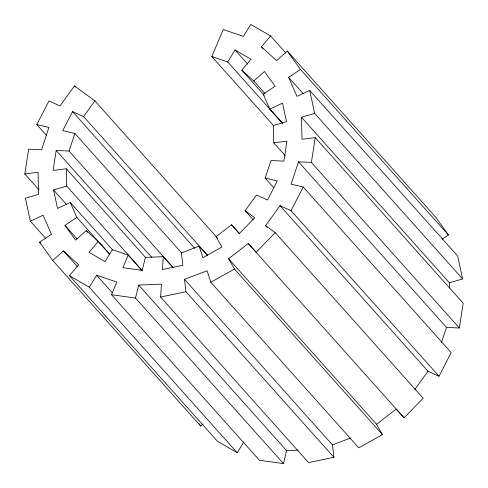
<?xml version="1.0" encoding="UTF-8"?>
<svg xmlns="http://www.w3.org/2000/svg" width="488" height="488" viewBox="0 0 488 488"><rect width="100%" height="100%" fill="white"/><g stroke="black" fill="none" stroke-linecap="round" stroke-linejoin="round"><path stroke-width="0.73" d="M301.474 117.242L449.43 282.808L462.606 278.941L314.65 113.381L301.474 117.242L301.993 139.281L315.217 137.628L463.179 303.188L459.336 327.991L311.375 162.431L298.497 161.827L291.104 184.183L303.237 187.026L451.199 352.592L439.011 376.242L291.055 210.682L280.027 205.68L265.612 225.657L275.189 232.66L423.151 398.226L404.095 417.868L248.288 243.518L228.591 258.707L376.547 424.273L382.421 434.588L358.784 447.862L210.828 282.296L207.107 270.773L184.501 279.343L332.462 444.91L333.914 457.293L308.556 462.594L160.601 297.027L161.455 284.162L138.671 285.077L135.53 298.04L283.485 463.6L286.627 450.644L138.671 285.077M142.215 270.572L66.716 186.093L53.54 189.954L57.535 208.449L70.26 202.496L76.836 217.471L64.953 225.34L75.561 240.12L86.248 230.58L98.198 241.414L89.042 252.339L104.981 261.617L112.338 249.649L128.222 255.029L122.897 267.686L142.24 270.358L145.381 257.396L163.291 256.676L162.431 269.541L182.854 265.271L181.402 252.888L199.171 246.153L207.278 255.224M39.01 189.838L24.821 173.96L28.664 149.163L41.541 149.767L48.94 127.405L36.801 124.562L48.989 100.912L60.012 105.914L74.432 85.931L94.898 100.888L217.014 237.534M173.435 267.857L69.052 151.054L56.175 150.45L53.082 170.428L66.307 168.775L145.863 257.792M311.375 162.431L315.217 137.628M69.052 151.054L74.865 133.486L62.726 130.644L72.541 111.593L83.57 116.595L207.711 255.505M273.792 187.746L265.179 178.108L270.986 160.534L283.863 161.138L286.962 141.166L273.731 142.819L273.329 125.495L286.499 121.634L282.503 103.145L269.779 109.098L263.203 94.117L275.086 86.248L264.478 71.474L253.797 81.008L241.841 70.174L251.003 59.255L235.064 49.971L227.707 61.939L282.43 123.177M441.445 342.533L446.459 327.387L298.497 161.827M283.485 463.6L259.464 460.288L111.508 294.728L116.839 282.07L96.618 275.22L89.261 287.188L237.223 452.754L243.805 442.043M273.634 125.733L211.816 56.559L223.205 29.524L243.421 36.368L250.777 24.4L270.572 35.929L285.773 52.936M291.055 210.682L303.237 187.026M83.57 116.595L94.898 100.888M253.248 219.771L245.141 210.7L256.474 194.999L267.497 200.001L277.312 180.95L265.179 178.108M414.879 389.406L427.988 371.24L280.027 205.68M237.223 452.754L217.428 441.225L69.473 275.665L78.629 264.746L63.422 250.96L52.734 260.494L200.696 426.055L202.947 424.048M262.928 48.55L261.409 46.848L270.572 35.929M275.189 232.66L256.133 252.308L248.288 243.518M442.183 239.15L448.435 235.009L435.265 216.66L287.304 51.094L276.623 60.634L261.409 46.848M199.171 246.153L202.886 257.676L221.918 246.989L216.05 236.674L231.532 224.736L239.639 233.807M376.547 424.273L396.25 409.078L404.095 417.868M52.734 260.494L39.565 242.146L51.447 234.277L43.078 215.214L30.36 221.174L25.394 198.213L38.57 194.346L38.052 172.307L24.821 173.96M462.606 278.941L457.64 255.98L309.685 90.42L296.96 96.374L288.591 77.311L300.474 69.442L448.435 235.009M210.828 282.296L234.46 269.022L382.421 434.588M332.462 444.91L350.829 437.943M160.601 297.027L185.952 291.726L333.914 457.293M286.627 450.644L298.022 450.186M446.459 327.387L459.336 327.991M111.508 294.728L135.53 298.04M211.816 56.559L227.707 61.939M427.988 371.24L439.011 376.242M69.473 275.665L89.261 287.188M245.141 210.7L254.724 217.703L239.376 233.526L231.532 224.736M288.591 77.311L303.286 93.757M235.064 49.971L247.727 64.148M253.797 81.008L264.941 93.483M241.841 70.174L264.215 95.252M269.779 109.098L282.448 123.275M273.731 142.819L285.389 155.861M265.612 225.657L267.131 227.359M216.05 236.674L217.569 238.376M74.432 85.931L75.445 87.065M72.541 111.593L194.657 248.239M74.865 133.486L181.78 253.119M163.291 256.676L172.917 267.448M36.801 124.562L46.427 135.335M56.175 150.45L151.945 257.615M128.222 255.029L141.904 270.34M70.26 202.496L112.826 250.118M53.54 189.954L66.716 204.698M76.836 217.471L109.776 254.327M98.198 241.414L109.855 254.455M86.248 230.58L87.767 232.282M64.953 225.34L77.116 238.949M96.618 275.22L112.325 292.8M63.422 250.96L77.61 266.832M30.36 221.174L45.561 238.181M39.565 242.146L40.577 243.28M287.304 51.094L300.474 69.442M198.939 423.608L200.696 426.055M228.591 258.707L234.46 269.022M309.685 90.42L314.65 113.381M184.501 279.343L185.952 291.726M449.43 282.808L449.558 288.127M66.307 168.775L66.716 186.093"/></g></svg>
